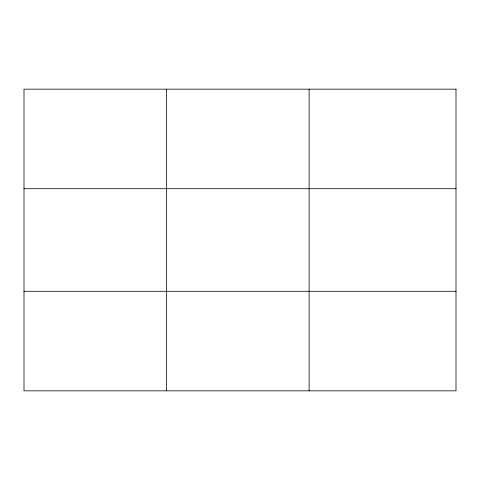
<?xml version="1.0" encoding="UTF-8"?>
<svg xmlns="http://www.w3.org/2000/svg" width="480" height="480" viewBox="0 0 480 480"><rect width="100%" height="100%" fill="white"/><g stroke="black" fill="none" stroke-linecap="round" stroke-linejoin="round"><path stroke-width="0.72" d="M166.56 390.84L166.56 89.16M309.12 390.84L309.12 89.16M24 188.712L456 188.712M24 291.288L456 291.288M456 89.16L456 390.84L24 390.84L24 89.16L456 89.16"/></g></svg>
